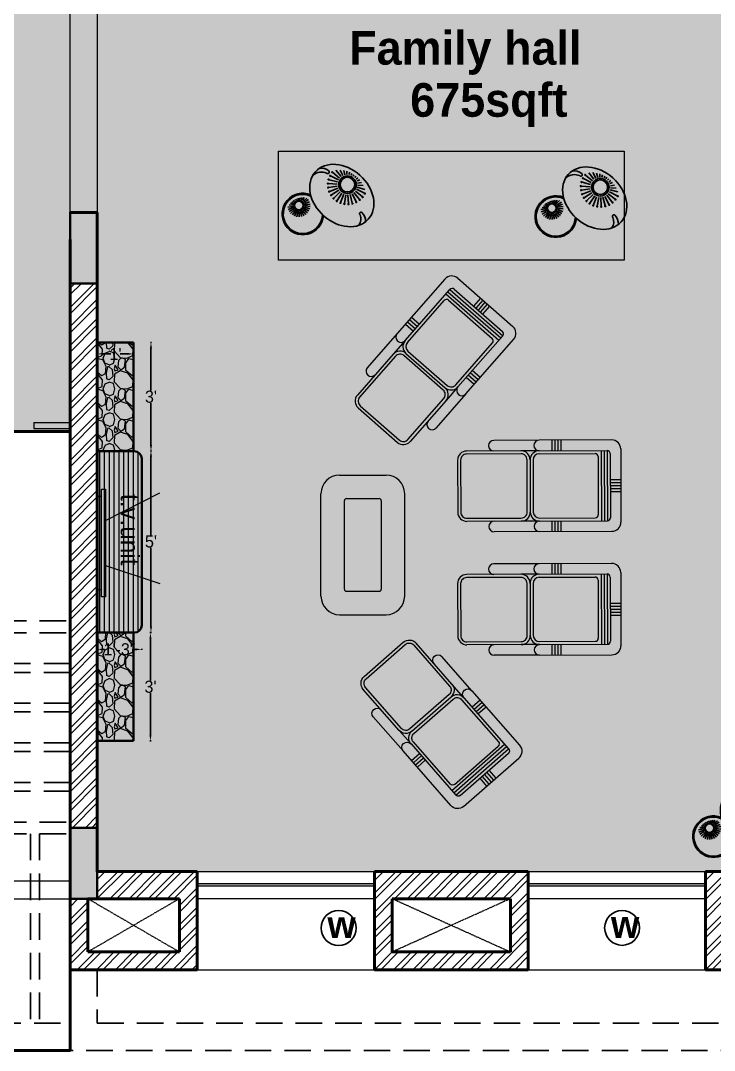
# Model space of a CAD drawing. Header units: feet. Extents: x 3576 to 8206, y -9151 to -6616.
# Drawn here: x 7086.5 to 7316.2, y -8616.7 to -8276.1 of the extents above; entities that cross this region are included whole.
import ezdxf

# ---------------------------------------------------------------- set-up
doc = ezdxf.new("R2010")
doc.units = ezdxf.units.FT
doc.header["$PDMODE"] = 2
doc.linetypes.add('DASHED2', pattern=[0.375, 0.25, -0.125])
doc.layers.get('0').update_dxf_attribs({"linetype": 'CONTINUOUS', "lineweight": 40})
doc.layers.get('Defpoints').update_dxf_attribs({"color": 90, "linetype": 'CONTINUOUS'})
for name, color, linetype, lineweight in [('1fr', 233, 'CONTINUOUS', 5), ('A-GFLR-MBND', 12, 'CONTINUOUS', 5), ('COLUMN', 254, 'CONTINUOUS', 30), ('fur', 36, 'CONTINUOUS', 20), ('FURN', 253, 'CONTINUOUS', 15), ('FURNITURE', 14, 'CONTINUOUS', 0), ('Glass', 150, 'CONTINUOUS', 20), ('H2', 7, 'CONTINUOUS', 5), ('HACHT', 8, 'CONTINUOUS', 9), ('STAIR', 184, 'CONTINUOUS', 9), ('text', 47, 'CONTINUOUS', 25), ('Wall1', 7, 'CONTINUOUS', 40), ('WINDOW', 180, 'CONTINUOUS', 9)]:
    doc.layers.add(name, color=color, linetype=linetype, lineweight=lineweight)
for name, color, linetype, lineweight, true_color in [('A-GFLR-FURN', 7, 'CONTINUOUS', 5, 0xd1752e), ('dimension', 7, 'CONTINUOUS', 5, 0x2b17de), ('WALL', 7, 'CONTINUOUS', 40, 0x0b0b0a)]:
    doc.layers.add(name, color=color, linetype=linetype, lineweight=lineweight, true_color=true_color)
doc.layers.add('TREE', color=90, linetype='CONTINUOUS')
doc.styles.add('ROMANS', font='sanss___.ttf')
doc.styles.get("Standard").update_dxf_attribs({"font": 'GOTHIC.TTF'})
doc.dimstyles.new('dinesh', dxfattribs={"dimtxt": 4, "dimasz": 2, "dimexe": 0.2, "dimexo": 0.1, "dimgap": 0, "dimtad": 0, "dimtih": 1, "dimtoh": 1, "dimdec": 0, "dimzin": 0, "dimdsep": 46, "dimlunit": 4, "dimtxsty": 'Standard', "dimcen": 0, "dimclrd": 251, "dimclre": 251, "dimclrt": 256, "dimadec": 0, "dimazin": 0, "dimtfac": 0.5, "dimtdec": 0, "dimtofl": 0, "dimtmove": 0, "dimatfit": 2, "dimfxl": 0, "dimtolj": 1, "dimtzin": 0, "dimarcsym": 0})

# ---------------------------------------------------------------- blocks, each defined once
blk = doc.blocks.new('pergola dotted')
at = {"layer": 'dimension', "color": 34, "linetype": 'DASHED2', "lineweight": 25, "ltscale": 35}
for p, q in [((2988.39, -8236.9), (3051, -8236.9)), ((2988.39, -8240.82), (3051, -8240.82)), ((3051, -8250.99), (2988.39, -8250.99)), ((3051, -8253.93), (2988.39, -8253.93)), ((3051, -8264.1), (2988.39, -8264.1)), ((3051, -8267.03), (2988.39, -8267.03)), ((3051, -8277.21), (2988.39, -8277.21)), ((3051, -8280.14), (2988.39, -8280.14)), ((3051, -8290.32), (2988.39, -8290.32)), ((3051, -8293.25), (2988.39, -8293.25)), ((2988.39, -8303.43), (3051, -8303.43)), ((2988.39, -8307.34), (3051, -8307.34)), ((3037.89, -8307.34), (3037.89, -8369.95)), ((3040.82, -8307.34), (3040.82, -8369.95)), ((3051, -8352.34), (3051, -8369.95)), ((3060, -8352.34), (3060, -8369.95)), ((2855.34, -8369.95), (3051, -8369.95)), ((3060, -8369.95), (3294.39, -8369.95)), ((2846.34, -8378.95), (3560.08, -8378.95))]:
    blk.add_line(p, q, dxfattribs=at)
blk = doc.blocks.new('Pots')
at = {"layer": 'TREE', "color": 34}
for p, q in [((20.76, 1.73), (20.05, 9.38)), ((22.63, 1.71), (23.52, 9.34)), ((14.4, -1.84), (8.24, 2.75)), ((15.67, -0.46), (10.6, 5.31)), ((17.2, 0.62), (13.44, 7.32)), ((18.92, 1.36), (16.63, 8.69)), ((24.46, 1.3), (26.92, 8.57)), ((26.16, 0.52), (30.08, 7.12)), ((27.66, -0.6), (32.3, 4.42)), ((28.9, -2.01), (32.95, 0.86)), ((-28.49, -11.23), (-32.25, -8.56)), ((-27.75, -10.39), (-30.86, -7)), ((-26.85, -9.72), (-29.19, -5.75)), ((-25.82, -9.26), (-27.29, -4.89)), ((-24.73, -9.01), (-25.25, -4.44)), ((-23.6, -9), (-23.16, -4.42)), ((-22.5, -9.23), (-21.12, -4.83)), ((-21.47, -9.68), (-19.2, -5.66)), ((-20.56, -10.33), (-17.5, -6.88)), ((-19.8, -11.16), (-16.09, -8.42)), ((12.63, -7.08), (4.95, -7)), ((12.81, -8.95), (5.28, -10.46)), ((12.85, -5.22), (5.36, -3.54)), ((13.45, -3.45), (6.47, -0.24)), ((29.82, -3.64), (33.09, -2.23)), ((30.38, -5.43), (32.88, -4.93)), ((30.55, -7.29), (32.44, -7.32)), ((-29.49, -14.4), (-34.1, -14.44)), ((-29.39, -13.28), (-33.9, -12.37)), ((-29.37, -15.52), (-33.86, -16.52)), ((-29.05, -12.21), (-33.27, -10.38)), ((-29.01, -16.59), (-33.02, -18.41)), ((-28.44, -17.55), (-31.02, -19.47)), ((-19.74, -17.48), (-18, -18.72)), ((-19.23, -12.12), (-15.03, -10.21)), ((-19.19, -16.5), (-16.45, -17.69)), ((-18.87, -13.19), (-14.37, -12.19)), ((-18.85, -15.43), (-14.83, -16.24)), ((-18.74, -14.31), (-14.13, -14.27)), ((13.36, -10.74), (6.31, -13.78)), ((14.28, -12.37), (8.02, -16.81)), ((15.52, -13.78), (10.31, -19.42)), ((17.02, -14.9), (13.1, -21.5)), ((18.72, -15.68), (16.26, -22.95)), ((20.55, -16.09), (19.7, -23.38)), ((22.42, -16.11), (22.92, -21.45)), ((24.26, -15.74), (25.41, -19.42)), ((25.98, -15), (27.33, -17.4)), ((27.51, -13.92), (28.84, -15.43)), ((28.78, -12.54), (30.05, -13.48)), ((29.73, -10.93), (31.02, -11.52)), ((30.33, -9.15), (31.82, -9.49)), ((-27.68, -18.38), (-29.21, -20.11)), ((-26.76, -19.03), (-27.58, -20.47)), ((-25.73, -19.48), (-26.1, -20.64)), ((-24.63, -19.71), (-24.72, -20.65)), ((-23.51, -19.7), (-23.41, -20.54)), ((-22.41, -19.45), (-22.12, -20.32)), ((-21.39, -18.99), (-20.81, -19.96)), ((-20.48, -18.32), (-19.45, -19.45))]:
    blk.add_line(p, q, dxfattribs=at)
for centre, radius in [((16.48, 9.15), 0.434), ((19.99, 9.85), 0.434), ((23.57, 9.81), 0.434), ((27.06, 9.03), 0.434), ((6.03, -0.06), 0.434), ((7.85, 3.02), 0.434), ((10.28, 5.65), 0.434), ((13.2, 7.73), 0.434), ((21.59, -7.19), 7.68), ((30.31, 7.54), 0.434), ((4.48, -7), 0.434), ((4.89, -3.45), 0.434), ((21.59, -7.19), 6.4), ((-24.12, -14.36), 4.61), ((-24.12, -14.36), 3.84), ((4.81, -10.57), 0.434), ((5.88, -13.98), 0.434), ((7.63, -17.1), 0.434), ((10, -19.78), 0.434), ((12.87, -21.92), 0.434), ((16.12, -23.41), 0.434)]:
    blk.add_circle(centre, radius, dxfattribs=at)
for centre, radius, start, end in [((6.87, 19.13), 10.15, 10.79007, 64.84185), ((9.38, 22.71), 10.22, 345.38842, 36.3918), ((18.05, 20.57), 1.3, 159.38057, 340.27869), ((-25.1, -6.27), 18.15, 37.01226, 324.13563), ((-25.1, -6.27), 17.15, 34.33467, 326.66407), ((1.9, -18.43), 11.99, 263.24972, 323.96515), ((4.39, -22.95), 10.22, 293.12436, 342.48303), ((12.87, -25.74), 1.3, 347.59276, 168.49088)]:
    blk.add_arc(centre, radius, start, end, dxfattribs=at)
blk.add_ellipse((12.34, -1.74), major_axis=(8.55, 29.9), ratio=0.766228, dxfattribs=at)
blk = doc.blocks.new('T.V.UNIT')
at = {"layer": 'FURNITURE'}
for p, q in [((65644.14, 2621.19), (65661.74, 2630.15)), ((65644.14, 2606.59), (65661.74, 2600.78))]:
    blk.add_line(p, q, dxfattribs=at)
blk.add_lwpolyline([(65642.84, 2596.47), (65642.84, 2631.32), (65644.14, 2631.32), (65644.14, 2596.47)], close=True, dxfattribs=at)
for centre, start, end in [((65642.48, 2627.96), 69.899, 159.2674), ((65642.48, 2599.82), 200.7326, 290.101)]:
    blk.add_arc(centre, 1.05, start, end, dxfattribs=at)
blk = doc.blocks.new('*D175')
at = {"layer": 'Defpoints', "color": 0, "lineweight": 40, "transparency": 16777216}
for p in [(7123.92, -8418.26), (7124.16, -8478.51), (7129.68, -8478.51)]:
    blk.add_point(p, dxfattribs=at)
at = {"layer": 'H2', "color": 251, "lineweight": -2, "transparency": 16777216}
for p, q in [((7129.48, -8418.26), (7129.88, -8418.26)), ((7129.68, -8420.26), (7129.68, -8446.34)), ((7129.68, -8476.51), (7129.68, -8450.44)), ((7129.48, -8478.51), (7129.88, -8478.51))]:
    blk.add_line(p, q, dxfattribs=at)
at = {"layer": 'H2', "color": 251, "lineweight": 40, "transparency": 16777216}
for points in [[(7129.35, -8420.26), (7130.02, -8420.26), (7129.68, -8418.26)], [(7129.35, -8476.51), (7130.02, -8476.51), (7129.68, -8478.51)]]:
    blk.add_solid(points, dxfattribs=at)
at = {"layer": 'H2', "transparency": 16777216, "insert": (7129.68, -8448.39), "char_height": 4, "attachment_point": 5}
blk.add_mtext("\\A1;5'", dxfattribs=at)
blk = doc.blocks.new('*D176')
at = {"layer": 'Defpoints', "color": 0, "lineweight": 40, "transparency": 16777216}
for p in [(7126.61, -8479.18), (7111.92, -8481.63), (7126.61, -8484.04)]:
    blk.add_point(p, dxfattribs=at)
at = {"layer": 'H2', "color": 251, "lineweight": -2, "transparency": 16777216}
for p, q in [((7111.92, -8483.84), (7111.92, -8484.24)), ((7113.92, -8484.04), (7114.3, -8484.04)), ((7124.61, -8484.04), (7124.23, -8484.04)), ((7126.61, -8483.84), (7126.61, -8484.24))]:
    blk.add_line(p, q, dxfattribs=at)
at = {"layer": 'H2', "color": 251, "lineweight": 40, "transparency": 16777216}
for points in [[(7113.92, -8483.71), (7113.92, -8484.38), (7111.92, -8484.04)], [(7124.61, -8483.71), (7124.61, -8484.38), (7126.61, -8484.04)]]:
    blk.add_solid(points, dxfattribs=at)
at = {"layer": 'H2', "transparency": 16777216, "insert": (7119.26, -8484.04), "char_height": 4, "attachment_point": 5}
blk.add_mtext('\\A1;1\'-3"', dxfattribs=at)
blk = doc.blocks.new('*D177')
at = {"layer": 'Defpoints', "color": 0, "lineweight": 40, "transparency": 16777216}
for p in [(7111.92, -8380.45), (7123.92, -8380.45), (7123.92, -8386.33)]:
    blk.add_point(p, dxfattribs=at)
at = {"layer": 'H2', "color": 251, "lineweight": -2, "transparency": 16777216}
for p, q in [((7111.92, -8386.13), (7111.92, -8386.53)), ((7113.92, -8386.33), (7116.39, -8386.33)), ((7121.92, -8386.33), (7119.44, -8386.33)), ((7123.92, -8386.13), (7123.92, -8386.53))]:
    blk.add_line(p, q, dxfattribs=at)
at = {"layer": 'H2', "color": 251, "lineweight": 40, "transparency": 16777216}
for points in [[(7113.92, -8386), (7113.92, -8386.67), (7111.92, -8386.33)], [(7121.92, -8386), (7121.92, -8386.67), (7123.92, -8386.33)]]:
    blk.add_solid(points, dxfattribs=at)
at = {"layer": 'H2', "transparency": 16777216, "insert": (7117.92, -8386.33), "char_height": 4, "attachment_point": 5}
blk.add_mtext("\\A1;1'", dxfattribs=at)
blk = doc.blocks.new('*D178')
at = {"layer": 'Defpoints', "color": 0, "lineweight": 40, "transparency": 16777216}
for p in [(7123.92, -8382.51), (7123.92, -8418.51), (7129.68, -8418.51)]:
    blk.add_point(p, dxfattribs=at)
at = {"layer": 'H2', "color": 251, "lineweight": -2, "transparency": 16777216}
for p, q in [((7129.48, -8382.51), (7129.88, -8382.51)), ((7129.68, -8384.51), (7129.68, -8398.41)), ((7129.68, -8416.51), (7129.68, -8402.61)), ((7129.48, -8418.51), (7129.88, -8418.51))]:
    blk.add_line(p, q, dxfattribs=at)
at = {"layer": 'H2', "color": 251, "lineweight": 40, "transparency": 16777216}
for points in [[(7129.35, -8384.51), (7130.02, -8384.51), (7129.68, -8382.51)], [(7129.35, -8416.51), (7130.02, -8416.51), (7129.68, -8418.51)]]:
    blk.add_solid(points, dxfattribs=at)
at = {"layer": 'H2', "transparency": 16777216, "insert": (7129.68, -8400.51), "char_height": 4, "attachment_point": 5}
blk.add_mtext("\\A1;3'", dxfattribs=at)
blk = doc.blocks.new('*D179')
at = {"layer": 'Defpoints', "color": 0, "lineweight": 40, "transparency": 16777216}
for p in [(7123.92, -8478.51), (7123.92, -8514.32), (7129.51, -8514.32)]:
    blk.add_point(p, dxfattribs=at)
at = {"layer": 'H2', "color": 251, "lineweight": -2, "transparency": 16777216}
for p, q in [((7129.31, -8478.51), (7129.71, -8478.51)), ((7129.51, -8480.51), (7129.51, -8494.32)), ((7129.51, -8512.32), (7129.51, -8498.52)), ((7129.31, -8514.32), (7129.71, -8514.32))]:
    blk.add_line(p, q, dxfattribs=at)
at = {"layer": 'H2', "color": 251, "lineweight": 40, "transparency": 16777216}
for points in [[(7129.17, -8480.51), (7129.84, -8480.51), (7129.51, -8478.51)], [(7129.17, -8512.32), (7129.84, -8512.32), (7129.51, -8514.32)]]:
    blk.add_solid(points, dxfattribs=at)
at = {"layer": 'H2', "transparency": 16777216, "insert": (7129.51, -8496.42), "char_height": 4, "attachment_point": 5}
blk.add_mtext("\\A1;3'", dxfattribs=at)
blk = doc.blocks.new('Sofa-1')
at = {"layer": '1fr'}
for p, q in [((-3, 15.12), (-27, 15.12)), ((-10.17, 15.12), (-10.17, 11.62)), ((-9.17, 15.12), (-9.17, 11.62)), ((-8.17, 15.12), (-8.17, 11.62)), ((-7.17, 15.12), (-7.17, 11.62)), ((-30, -12.12), (-30, 12.12)), ((-26.5, -10.62), (-26.5, 10.62)), ((-25.5, -11.62), (-25.5, 11.62)), ((-3, 11.62), (-25.5, 11.62)), ((-24.5, -11.62), (-24.5, 11.62)), ((-23.5, -11.62), (-23.5, 11.62)), ((-3, 10.62), (-21.5, 10.62)), ((-22.5, -9.62), (-22.5, 9.62)), ((-1, -8.62), (-1, 8.62)), ((0, -8.62), (0, 8.62)), ((-26.5, 2), (-30, 2)), ((-26.5, 1), (-30, 1)), ((-26.5, 0), (-30, 0)), ((-26.5, -1), (-30, -1)), ((-26.5, -2), (-30, -2)), ((-3, -11.62), (-25.5, -11.62)), ((-3, -10.62), (-21.5, -10.62)), ((-10.17, -15.12), (-10.17, -11.62)), ((-9.17, -15.12), (-9.17, -11.62)), ((-8.17, -15.12), (-8.17, -11.62)), ((-7.17, -15.12), (-7.17, -11.62)), ((-27, -15.12), (-3, -15.12))]:
    blk.add_line(p, q, dxfattribs=at)
for centre, radius, start, end in [((-27, 12.12), 3, 90, 180), ((-3, 13.38), 1.75, 270, 90), ((-25.5, 10.62), 1, 90, 180), ((-21.5, 9.62), 1, 90, 180), ((-3, 8.62), 3, 0, 90), ((-3, 8.62), 2, 0, 90), ((-21.5, -9.62), 1, 180, 270), ((-3, -8.62), 3, 270, 0), ((-3, -8.62), 2, 270, 0), ((-27, -12.12), 3, 180, 270), ((-25.5, -10.62), 1, 180, 270), ((-3, -13.38), 1.75, 270, 90)]:
    blk.add_arc(centre, radius, start, end, dxfattribs=at)
blk = doc.blocks.new('recliner')
at = {"layer": '1fr'}
for p, q in [((-8206.53, 3620.27), (-8223.78, 3620.27)), ((-8226.78, 3599.27), (-8226.78, 3617.27)), ((-8203.53, 3599.27), (-8203.53, 3617.27)), ((-8230.28, 3593.27), (-8230.28, 3608.27)), ((-8200.03, 3593.27), (-8200.03, 3608.27)), ((-8226.78, 3593.27), (-8226.78, 3599.27)), ((-8203.53, 3593.27), (-8203.53, 3599.27))]:
    blk.add_line(p, q, dxfattribs=at)
blk.add_lwpolyline([(-8204.53, 3617.27, 0.414214), (-8206.53, 3619.27), (-8223.78, 3619.27, 0.414214), (-8225.78, 3617.27), (-8225.78, 3599.27, 0.414214), (-8223.78, 3597.27), (-8206.53, 3597.27, 0.414214), (-8204.53, 3599.27)], format="xyb", close=True, dxfattribs=at)
for centre, radius, start, end in [((-8223.78, 3617.27), 3, 90, 180), ((-8206.53, 3617.27), 3, 0, 90), ((-8228.53, 3608.27), 1.75, 0, 180), ((-8201.78, 3608.27), 1.75, 0, 180), ((-8223.78, 3599.27), 3, 180, 270), ((-8206.53, 3599.27), 3, 270, 0)]:
    blk.add_arc(centre, radius, start, end, dxfattribs=at)
at = {"layer": '1fr', "rotation": 90}
blk.add_blockref('Sofa-1', (-8215.16, 3596.27), dxfattribs=at)

msp = doc.modelspace()

# ---------------------------------------------------------------- hatches: boundary and pattern name
at = {"layer": 'COLUMN'}
for points in [[(7111.9179, -8363.0102), (7111.9179, -8339.5319), (7102.9179, -8339.5319), (7102.9179, -8363.0102)], [(7102.9179, -8543.0102), (7102.9179, -8566.4884), (7111.9179, -8566.4884), (7111.9179, -8543.0102)]]:
    msp.add_hatch(color=256, dxfattribs=at).paths.add_polyline_path(points)
at = {"layer": 'COLUMN', "lineweight": 25}
h = msp.add_hatch(dxfattribs=at)
h.set_pattern_fill('ANSI32', color=32, scale=0.469565, style=0)
h.set_pattern_definition([(45, (6988.4755, -5860.4283), (-3.162612, 3.162612), []), (45, (6990.584, -5860.4283), (-3.162612, 3.162612), [])])
h.paths.add_polyline_path([(7102.9179, -8363.0102), (7111.9179, -8363.0102), (7111.9179, -8543.0102), (7102.9179, -8543.0102)])
h.paths.add_polyline_path([(7144.9831, -8557.4884), (7111.9179, -8557.4884), (7111.9179, -8566.4884), (7144.9831, -8566.4884)])
h.paths.add_polyline_path([(7139.1136, -8566.4884), (7144.9831, -8566.4884), (7144.9831, -8589.9667), (7139.1136, -8589.9667)])
h.paths.add_polyline_path([(7102.9179, -8589.9667), (7139.1136, -8589.9667), (7139.1136, -8584.0971), (7102.9179, -8584.0971)])
h.paths.add_polyline_path([(7108.7875, -8584.0971), (7102.9179, -8584.0971), (7102.9179, -8566.5767), (7108.7875, -8566.5767)])
h = msp.add_hatch(dxfattribs=at)
h.set_pattern_fill('ANSI32', color=32, scale=0.469565, style=0)
h.set_pattern_definition([(45, (7203.6788, -8589.9667), (-3.1626, 3.1626), []), (45, (7205.787, -8589.9667), (-3.1626, 3.1626), [])])
h.paths.add_polyline_path([(7254.5483, -8557.4884), (7203.6788, -8557.4884), (7203.6788, -8589.9667), (7254.5483, -8589.9667)])
h.paths.add_polyline_path([(7248.6788, -8566.4884), (7248.6788, -8584.0971), (7209.5483, -8584.0971), (7209.5483, -8566.4884)], flags=16)
h = msp.add_hatch(dxfattribs=at)
h.set_pattern_fill('ANSI32', color=32, scale=0.469565, style=0)
h.set_pattern_definition([(45, (7313.244, -8589.9667), (-3.1626, 3.1626), []), (45, (7315.3524, -8589.9667), (-3.1626, 3.1626), [])])
h.paths.add_polyline_path([(7355.3092, -8584.0971), (7319.1136, -8584.0971), (7319.1136, -8566.4884), (7339.657, -8566.4884), (7339.657, -8557.4884), (7313.244, -8557.4884), (7313.244, -8589.9667), (7355.3092, -8589.9667)])
at = {"layer": 'COLUMN', "lineweight": 40}
for points in [[(7203.6788, -8561.5971), (7144.9831, -8561.5971), (7144.9831, -8562.3797), (7203.6788, -8562.3797)], [(7313.244, -8561.5971), (7254.5483, -8561.5971), (7254.5483, -8562.3797), (7313.244, -8562.3797)]]:
    msp.add_hatch(color=150, dxfattribs=at).paths.add_polyline_path(points)
at = {"layer": 'FURN'}
h = msp.add_hatch(dxfattribs=at)
h.set_pattern_fill('GRAVEL', color=256, scale=0.4, angle=90, style=0)
h.set_pattern_definition([(318.0128, (7115.7579, -8410.9455), (91.440112, -81.28007), [1.3669, -135.322]), (274.9697, (7116.7739, -8411.8599), (-10.159928, 121.920197), [2.34562, -232.216]), (222.5104, (7116.9771, -8414.1967), (111.760109, 101.599926), [1.65393, -163.7388]), (357.2737, (7119.5171, -8418.1591), (-203.1999346, 10.159956), [2.136, -211.4656]), (22.8337, (7121.6507, -8418.2607), (-121.920069, -50.800144), [2.09454, -207.3592]), (87.2737, (7123.5811, -8417.4479), (-10.159956, -203.1999346), [2.136, -211.4656]), (127.6942, (7123.6827, -8415.3143), (101.5999094, -132.0800834), [2.82478, -279.6524]), (162.2553, (7121.9555, -8413.0791), (-223.520065, 71.1201423), [2.66688, -264.0212]), (211.4296, (7119.4155, -8412.2663), (-132.079845, -81.280021), [2.14325, -212.182]), (265.2364, (7117.5867, -8413.3839), (10.159905, 111.759912), [2.44685, -119.8956]), (312.3974, (7117.3835, -8415.8223), (111.7598546, -121.9200037), [3.1643, -313.2672]), (228.814, (7119.6187, -8408.1007), (-60.959906, -71.119955), [1.08, -106.9224]), (261.4692, (7118.9075, -8408.9135), (20.320051, 132.079798), [2.05473, -203.4184]), (315, (7118.603, -8410.9455), (10.16, -3e-15), [1.4368, -12.9316]), (293.1986, (7117.3835, -8411.6567), (-20.32009, 50.80017), [0.7738, -76.6024]), (21.8014, (7117.6883, -8412.368), (-30.48002, -10.16001), [1.0943, -53.6192]), (120.964, (7118.7043, -8411.9615), (-20.32002, 30.47997), [1.7773, -57.4652]), (251.565, (7117.79, -8410.4375), (10.16, 20.32), [1.2851, -30.8436]), (106.3895, (7117.6883, -8418.2607), (-30.479937, 101.600056), [1.80035, -178.2352]), (160.3462, (7117.1803, -8416.5335), (111.759842, -40.639887), [1.5104, -149.5288]), (23.1986, (7115.7579, -8410.4375), (-50.80017, -20.32009), [1.5475, -75.8288]), (73.6105, (7117.1803, -8409.8279), (-30.479937, -101.600056), [1.80035, -178.2352]), (69.444, (7123.9875, -8418.2607), (-20.319975, -50.800063), [1.7361, -85.0708]), (24.775, (7124.5971, -8416.6351), (-111.759948, -50.799882), [1.4547, -144.0144]), (156.8014, (7125.9179, -8410.3359), (-50.80017, 20.32009), [1.5475, -75.8288]), (107.354, (7124.4955, -8409.7263), (40.639939, -132.080007), [1.70313, -168.6096]), (159.444, (7125.9179, -8415.3143), (50.800063, -20.319975), [0.8681, -85.9392]), (191.31, (7125.918, -8410.9455), (-40.63987, -10.15995), [0.518, -51.288]), (255.964, (7125.41, -8411.047), (10.15998, 30.48002), [2.0945, -39.7962]), (276.009, (7124.9019, -8413.0791), (-10.159976, 101.59985), [1.94107, -192.1656]), (33.69, (7119.6187, -8411.9615), (-20.31998, -10.16), [1.4653, -35.1671]), (83.1572, (7120.8379, -8411.1487), (20.320091, 172.7200714), [2.55823, -253.264]), (150.9454, (7121.1427, -8408.6087), (71.11983, -40.639905), [1.046, -103.5576]), (180, (7120.228, -8408.101), (-10.16, -10.16), [0.6096, -9.5504]), (210.2564, (7124.5971, -8413.2823), (71.119964, 40.639914), [1.41147, -139.7356]), (138.0128, (7123.3779, -8413.9935), (-91.440112, 81.280069), [2.7338, -133.9552]), (90, (7121.346, -8412.165), (-10.16, 10.16), [2.6416, -7.5184]), (55.3048, (7121.3459, -8409.5231), (-71.120007, -101.599824), [1.60644, -159.0372]), (344.0546, (7122.2603, -8408.2023), (40.6401, -10.160026), [1.4793, -72.4868]), (297.646, (7123.6827, -8408.6087), (101.600064, -193.039932), [2.40858, -238.45]), (265.4261, (7124.8003, -8410.7423), (-10.159951, -132.0800304), [2.5481, -252.2632]), (265.4261, (7124.8003, -8410.7423), (-10.159951, -132.0800304), [2.5481, -252.2632])])
h.paths.add_polyline_path([(7123.9179, -8382.5119), (7111.9179, -8382.5119), (7111.9179, -8418.2607), (7123.9179, -8418.2607)])
h = msp.add_hatch(dxfattribs=at)
h.set_pattern_fill('GRAVEL', color=256, scale=0.4, angle=90, style=0)
h.set_pattern_definition([(318.0128, (7115.7579, -8509.00496), (91.440112, -81.280069), [1.3669, -135.322]), (274.9697, (7116.7739, -8509.91936), (-10.1599283, 121.920197), [2.34562, -232.216]), (222.5104, (7116.9771, -8512.25616), (111.760109, 101.599926), [1.65393, -163.7388]), (357.2737, (7119.5171, -8516.21856), (-203.1999346, 10.159956), [2.136, -211.4656]), (22.8337, (7121.6507, -8516.32016), (-121.9200693, -50.800144), [2.09454, -207.3592]), (87.2737, (7123.5811, -8515.50736), (-10.159956, -203.1999346), [2.136, -211.4656]), (127.6942, (7123.6827, -8513.37376), (101.5999094, -132.0800834), [2.82478, -279.6524]), (162.2553, (7121.9555, -8511.13856), (-223.520065, 71.1201423), [2.66688, -264.0212]), (211.4296, (7119.4155, -8510.32576), (-132.0798446, -81.280021), [2.14325, -212.182]), (265.2364, (7117.5867, -8511.4434), (10.159905, 111.759912), [2.44685, -119.8956]), (312.3974, (7117.3835, -8513.88176), (111.7598546, -121.9200037), [3.1643, -313.2672]), (228.814, (7119.6187, -8506.1602), (-60.959906, -71.119955), [1.08, -106.9224]), (261.4692, (7118.9075, -8506.97296), (20.320051, 132.079798), [2.05473, -203.4184]), (315, (7118.603, -8509.005), (10.16, -3e-15), [1.4368, -12.9316]), (293.1986, (7117.3835, -8509.7162), (-20.32009, 50.80017), [0.7738, -76.6024]), (21.8014, (7117.6883, -8510.4274), (-30.48002, -10.16001), [1.0943, -53.6192]), (120.964, (7118.7043, -8510.021), (-20.32002, 30.47997), [1.7773, -57.4652]), (251.565, (7117.79, -8508.497), (10.16, 20.32), [1.2851, -30.8436]), (106.3895, (7117.6883, -8516.32016), (-30.479937, 101.600056), [1.80035, -178.2352]), (160.3462, (7117.1803, -8514.59296), (111.759842, -40.639887), [1.5104, -149.5288]), (23.1986, (7115.7579, -8508.497), (-50.80017, -20.32009), [1.5475, -75.8288]), (73.6105, (7117.1803, -8507.88736), (-30.479937, -101.600056), [1.80035, -178.2352]), (69.444, (7123.9875, -8516.3202), (-20.319975, -50.800063), [1.7361, -85.0708]), (24.775, (7124.5971, -8514.69456), (-111.759948, -50.799882), [1.4547, -144.0144]), (156.8014, (7125.9179, -8508.3954), (-50.80017, 20.32009), [1.5475, -75.8288]), (107.354, (7124.4955, -8507.78576), (40.639939, -132.080007), [1.70313, -168.6096]), (159.444, (7125.9179, -8513.3738), (50.800063, -20.319975), [0.8681, -85.9392]), (191.31, (7125.918, -8509.005), (-40.63987, -10.15995), [0.518, -51.288]), (255.964, (7125.41, -8509.1066), (10.15998, 30.48002), [2.0945, -39.7962]), (276.009, (7124.9019, -8511.13856), (-10.159976, 101.59985), [1.94107, -192.1656]), (33.69, (7119.6187, -8510.021), (-20.31998, -10.16), [1.4653, -35.1671]), (83.1572, (7120.8379, -8509.20816), (20.320091, 172.7200714), [2.55823, -253.264]), (150.9454, (7121.1427, -8506.6682), (71.11983, -40.639905), [1.046, -103.5576]), (180, (7120.228, -8506.16), (-10.16, -10.16), [0.6096, -9.5504]), (210.2564, (7124.5971, -8511.34176), (71.119964, 40.639914), [1.41147, -139.7356]), (138.0128, (7123.3779, -8512.05296), (-91.440112, 81.280069), [2.7338, -133.9552]), (90, (7121.346, -8510.224), (-10.16, 10.16), [2.6416, -7.5184]), (55.3048, (7121.3459, -8507.58256), (-71.120007, -101.599824), [1.60644, -159.0372]), (344.0546, (7122.2603, -8506.2618), (40.6401, -10.160026), [1.4793, -72.4868]), (297.646, (7123.6827, -8506.66816), (101.600064, -193.039932), [2.40858, -238.45]), (265.4261, (7124.8003, -8508.80176), (-10.159951, -132.0800304), [2.5481, -252.2632]), (265.4261, (7124.8003, -8508.80176), (-10.159951, -132.0800304), [2.5481, -252.2632])])
h.paths.add_polyline_path([(7111.9179, -8514.3202), (7123.9179, -8514.3202), (7123.9179, -8478.5119), (7111.9179, -8478.5119)])
at = {"layer": 'HACHT', "lineweight": 40}
h = msp.add_hatch(color=256, dxfattribs=at)
h.set_gradient(color1=(226, 193, 116), color2=(233, 208, 150), one_color=1, tint=0.75, name='INVCYLINDER')
h.paths.add_polyline_path([(7158.8744, -8188.8785), (7299.3165, -8188.8785), (7299.3165, -8259.3127), (7158.8744, -8259.3127)], flags=16)
h.paths.add_polyline_path([(7111.9179, -8557.4884), (7346.3092, -8557.4884), (7346.3092, -8141.9156), (7111.9179, -8141.9156), (7111.9179, -8557.5767)])
h = msp.add_hatch(color=256, dxfattribs=at)
h.set_gradient(color1=(208, 236, 177), color2=(194, 230, 152), one_color=1, tint=0.75, name='INVCYLINDER')
h.paths.add_polyline_path([(6860.3092, -8192.7928), (7102.9179, -8192.7928), (7102.9179, -8409.0114), (7102.9179, -8412.0114), (6898.2657, -8412.0114), (6898.2657, -8348.5319), (6921.744, -8348.5319), (6921.744, -8339.5319), (6860.3092, -8339.5319), (6860.3092, -8314.2928), (6872.0483, -8314.2928), (6872.0483, -8305.2928), (6872.0483, -8218.0319), (6860.3092, -8218.0319), (6860.3092, -8192.7928), (7102.9179, -8192.7928)])
at = {"layer": 'HACHT', "lineweight": 9}
h = msp.add_hatch(dxfattribs=at)
h.set_pattern_fill('AR-SAND', color=256, scale=0.02, style=0)
h.set_pattern_definition([(37.5, (7102.9179, -8339.5319), (-0.032001, 0.9788265), [0, -0.77216, 0, -0.8636, 0, -0.8255]), (7.5, (7102.9179, -8339.5319), (0.899047, 1.43365), [0, -0.41656, 0, -0.69596, 0, -0.2667]), (327.5, (7102.2931, -8339.5319), (1.581985, 0.002874), [0, -0.254, 0, -0.9144, 0, -1.1938]), (317.5, (7102.293, -8339.5319), (1.527113, 0.445859), [0, -0.127, 0, -0.59944, 0, -0.6858])])
h.paths.add_polyline_path([(7102.9179, -8270.6338), (7111.9179, -8270.6338), (7111.9179, -8339.5319), (7102.9179, -8339.5319)])
at = {"layer": 'HACHT'}
h = msp.add_hatch(dxfattribs=at)
h.set_pattern_fill('ANSI31', color=255, scale=0.5, angle=45, style=0)
h.set_pattern_definition([(90, (7174.6637, -9057.595), (-1.5875, 6e-16), [])])
h.paths.add_polyline_path([(7126.6118, -8476.0629), (7126.6118, -8420.9609, 0.41421356), (7124.1628, -8418.5119), (7111.9179, -8418.5119), (7111.9179, -8478.5119), (7124.1628, -8478.5119, 0.41421356)])

# ---------------------------------------------------------------- linework, layer by layer
at = {"layer": '1fr', "lineweight": 30}
for p, q in [((7123.9179, -8382.5119), (7111.9179, -8382.5119)), ((7123.9179, -8418.5119), (7123.9179, -8382.5119)), ((7123.9179, -8514.3202), (7123.9179, -8478.5119)), ((7123.9179, -8514.3202), (7111.9179, -8514.3202))]:
    msp.add_line(p, q, dxfattribs=at)
msp.add_lwpolyline([(7111.9179, -8418.5119), (7124.1628, -8418.5119, -0.41421356), (7126.6118, -8420.9609), (7126.6118, -8476.0629, -0.41421356), (7124.1628, -8478.5119), (7111.9179, -8478.5119)], format="xyb", close=True, dxfattribs=at)
at = {"layer": 'A-GFLR-FURN', "color": 7, "lineweight": 20}
for p, q in [((6857.1788, -8560.6189), (7102.9179, -8560.6189)), ((6851.3092, -8566.4884), (7102.9179, -8566.4884))]:
    msp.add_line(p, q, dxfattribs=at)
at = {"layer": 'A-GFLR-MBND', "color": 150}
for p, q in [((7090.9179, -8409.0114), (7102.9179, -8409.0114)), ((7090.9179, -8409.0114), (7090.9179, -8411.0114)), ((7090.9179, -8411.0114), (7102.9179, -8411.0114))]:
    msp.add_line(p, q, dxfattribs=at)
at = {"layer": 'A-GFLR-MBND', "color": 7, "linetype": 'DASHED2'}
for p, q in [((7108.7875, -8566.4884), (7139.1136, -8584.0971)), ((7139.1136, -8566.4884), (7108.7875, -8584.0971)), ((7209.5483, -8566.4884), (7248.6788, -8584.0971)), ((7248.6788, -8566.4884), (7209.5483, -8584.0971))]:
    msp.add_line(p, q, dxfattribs=at)
at = {"layer": 'A-GFLR-MBND', "color": 1, "lineweight": 30}
for points in [[(7111.9179, -8339.5319), (7102.9179, -8339.5319), (7102.9179, -8363.0102), (7111.9179, -8363.0102)], [(7102.9179, -8566.4884), (7111.9179, -8566.4884), (7111.9179, -8543.0102), (7102.9179, -8543.0102)]]:
    msp.add_lwpolyline(points, close=True, dxfattribs=at)
at = {"layer": 'COLUMN', "color": 7, "lineweight": 25}
for centre in [(7191.781, -8576.1973), (7285.6347, -8576.1356)]:
    msp.add_circle(centre, 5.7876, dxfattribs=at)
at = {"layer": 'fur'}
for p, q in [((7193.7249, -8464.1714), (7193.7249, -8434.8265)), ((7194.373, -8434.1785), (7205.2399, -8434.1785)), ((7194.373, -8434.1785), (7205.2399, -8434.1785)), ((7205.888, -8434.8265), (7205.888, -8464.1714)), ((7194.373, -8464.8195), (7205.2399, -8464.8195))]:
    msp.add_line(p, q, dxfattribs=at)
for centre, start, end in [((7194.373, -8434.8265), 90, 180), ((7194.373, -8434.8265), 90, 180), ((7205.2399, -8434.8265), 0, 90), ((7205.2399, -8434.8265), 0, 90), ((7194.373, -8464.1714), 180, 270), ((7205.2399, -8464.1714), 270, 0)]:
    msp.add_arc(centre, 0.6481, start, end, dxfattribs=at)
at = {"layer": 'Glass', "color": 5, "lineweight": 15}
for p, q in [((7192.1073, -8426.4015), (7207.5056, -8426.4015)), ((7185.948, -8466.4371), (7185.948, -8432.5609)), ((7213.6649, -8466.4371), (7213.6649, -8432.5609)), ((7192.1073, -8472.5964), (7207.5056, -8472.5964))]:
    msp.add_line(p, q, dxfattribs=at)
for centre, start, end in [((7192.1073, -8432.5609), 90, 180), ((7207.5056, -8432.5609), 0, 90), ((7192.1073, -8466.4371), 180, 270), ((7207.5056, -8466.4371), 270, 0)]:
    msp.add_arc(centre, 6.1593, start, end, dxfattribs=at)
at = {"layer": 'STAIR', "color": 7}
for p, q in [((6898.2657, -8412.0114), (7090.9179, -8412.0114)), ((7090.9179, -8412.0114), (7102.9179, -8412.0114))]:
    msp.add_line(p, q, dxfattribs=at)
msp.add_lwpolyline([(7171.9179, -8355.3127), (7171.9179, -8319.3127), (7286.3092, -8319.3127), (7286.3092, -8355.3127)], close=True, dxfattribs=at)
at = {"layer": 'WALL', "color": 7, "lineweight": 20}
msp.add_lwpolyline([(7102.9179, -8270.6338), (7111.9179, -8270.6338), (7111.9179, -8339.5319), (7102.9179, -8339.5319)], close=True, dxfattribs=at)
at = {"layer": 'WALL', "lineweight": 40}
msp.add_lwpolyline([(6898.2657, -8616.6636), (7102.9179, -8616.6636), (7102.9179, -8412.0114), (6898.2657, -8412.0114)], close=True, dxfattribs=at)
at = {"layer": 'Wall1'}
for p, q in [((7102.9179, -8339.5319), (7102.9179, -8339.5319)), ((7111.9179, -8339.5319), (7102.9179, -8339.5319)), ((7111.9179, -8339.5319), (7102.9179, -8339.5319)), ((7111.9179, -8339.5319), (7111.9179, -8557.5767)), ((7102.9179, -8348.5319), (7102.9179, -8566.5767))]:
    msp.add_line(p, q, dxfattribs=at)
at = {"layer": 'Wall1', "color": 7, "lineweight": 40}
for p, q in [((7144.9831, -8557.4884), (7111.9179, -8557.4884)), ((7144.9831, -8589.9667), (7144.9831, -8557.4884)), ((7254.5483, -8557.4884), (7203.6788, -8557.4884)), ((7203.6788, -8557.4884), (7203.6788, -8589.9667)), ((7254.5483, -8557.4884), (7254.5483, -8589.9667)), ((7346.3092, -8557.4884), (7313.244, -8557.4884)), ((7313.244, -8557.4884), (7313.244, -8589.9667)), ((7102.9179, -8566.4884), (7102.9179, -8589.9667)), ((7139.1136, -8566.4884), (7108.7875, -8566.4884)), ((7108.7875, -8566.4884), (7108.7875, -8584.0971)), ((7139.1136, -8566.4884), (7139.1136, -8584.0971)), ((7248.6788, -8566.4884), (7209.5483, -8566.4884)), ((7209.5483, -8566.4884), (7209.5483, -8584.0971)), ((7248.6788, -8566.4884), (7248.6788, -8584.0971)), ((7254.5483, -8566.4884), (7254.5483, -8589.9667)), ((7108.7875, -8584.0971), (7139.1136, -8584.0971)), ((7209.5483, -8584.0971), (7248.6788, -8584.0971)), ((7102.9179, -8589.9667), (7144.9831, -8589.9667)), ((7203.6788, -8589.9667), (7254.5483, -8589.9667)), ((7313.244, -8589.9667), (7355.3092, -8589.9667))]:
    msp.add_line(p, q, dxfattribs=at)
msp.add_lwpolyline([(7248.6788, -8566.4884), (7209.5483, -8566.4884)], dxfattribs=at)
at = {"layer": 'WINDOW', "color": 5}
for p, q in [((7144.9831, -8589.9667), (7203.6788, -8589.9667)), ((7254.5483, -8589.9667), (7313.244, -8589.9667))]:
    msp.add_line(p, q, dxfattribs=at)
for points in [[(7144.9831, -8557.4884), (7203.6788, -8557.4884), (7203.6788, -8566.4884), (7144.9831, -8566.4884)], [(7254.5483, -8557.4884), (7313.244, -8557.4884), (7313.244, -8566.4884), (7254.5483, -8566.4884)]]:
    msp.add_lwpolyline(points, close=True, dxfattribs=at)
for points in [[(7203.6788, -8561.5971), (7144.9831, -8561.5971)], [(7313.244, -8561.5971), (7254.5483, -8561.5971)], [(7203.6788, -8562.3797), (7144.9831, -8562.3797)], [(7313.244, -8562.3797), (7254.5483, -8562.3797)]]:
    msp.add_lwpolyline(points, dxfattribs=at)

# ---------------------------------------------------------------- block references
msp.add_blockref('pergola dotted', (4051.9222, -237.7167))
at = {"layer": 'FURN', "xscale": -0.3780230631713687, "yscale": 0.3780230631818995, "zscale": 0.3780230631852908, "rotation": 212.1807700319349}
for p in [(7189.2522, -8337.002), (7272.9621, -8337.8642), (7325.1714, -8542.9105)]:
    msp.add_blockref('Pots', p, dxfattribs=at)
at = {"layer": 'FURNITURE'}
for p, rotation in [((3409.3576, -274.1679), 138.7917880157243), ((10816.8465, -199.7667), 90.24128292919173), ((10816.8465, -240.6108), 90.24128292919173)]:
    msp.add_blockref('recliner', p, dxfattribs=dict(at, rotation=rotation))
at = {"layer": 'FURNITURE', "xscale": 1.022215496341232, "yscale": 1.022215496341232, "zscale": 1.022215496341232}
msp.add_blockref('T.V.UNIT', (-59987.84, -11120.8575), dxfattribs=at)
at = {"layer": 'FURNITURE', "xscale": -1, "rotation": 41.2082119843102}
msp.add_blockref('recliner', (3411.3056, -16623.0896), dxfattribs=at)

# ---------------------------------------------------------------- texts
at = {"layer": 'text', "insert": (7119.6146, -8432.6493), "char_height": 6, "width": 13.82692, "attachment_point": 7, "rotation": 270}
msp.add_mtext('{\\C250;t.v.unit}', dxfattribs=at)
at = {"layer": 'Wall1', "color": 5, "char_height": 9, "width": 240.321526, "attachment_point": 1, "style": 'ROMANS'}
for s, insert in [('{\\fStylus BT|b1|i0|c0|p34;\\H1.236x;\\C7;   Family hall\\P\\H0.809x; }', (7182.892, -8279.5738)), ('{\\fStylus BT|b1|i0|c0|p34;\\H1.236x;\\C7;675sqft\\H0.809x; }', (7215.4866, -8296.7865)), ('{\\fStylus BT|b1|i0|c0|p34;\\C7;w}', (7188.0866, -8570.526)), ('{\\fStylus BT|b1|i0|c0|p34;\\C7;w}', (7281.9403, -8570.4643))]:
    msp.add_mtext(s, dxfattribs=dict(at, insert=insert))

# ---------------------------------------------------------------- dimensions: what is measured, and where the dimension line sits
at = {"layer": 'H2', "color": 255}
for base, p1, p2, picture, middle in [((7123.9179, -8386.3329), (7111.9179, -8380.4524), (7123.9179, -8380.4524), '*D177', (7117.9179, -8386.3329)), ((7126.6118, -8484.0438), (7111.9179, -8481.6269), (7126.6118, -8479.1779), '*D176', (7119.2648, -8484.0438))]:
    dim = msp.add_linear_dim(base=base, p1=p1, p2=p2, dimstyle='dinesh', dxfattribs=at)
    dim.commit()
    dim.dimension.update_dxf_attribs({"geometry": picture, "text_midpoint": middle})
for base, p1, p2, angle, picture, middle in [((7129.6842, -8418.5119), (7123.9179, -8382.5119), (7123.9179, -8418.5119), 90, '*D178', (7129.6842, -8400.5119)), ((7129.6842, -8478.5119), (7123.9179, -8418.2607), (7124.1628, -8478.5119), 270, '*D175', (7129.6842, -8448.3863)), ((7129.5064, -8514.3202), (7123.9179, -8478.5119), (7123.9179, -8514.3202), 90, '*D179', (7129.5064, -8496.416))]:
    dim = msp.add_linear_dim(base=base, p1=p1, p2=p2, angle=angle, dimstyle='dinesh', dxfattribs=at)
    dim.commit()
    dim.dimension.update_dxf_attribs({"geometry": picture, "text_midpoint": middle})

doc.saveas('drawing.dxf')
